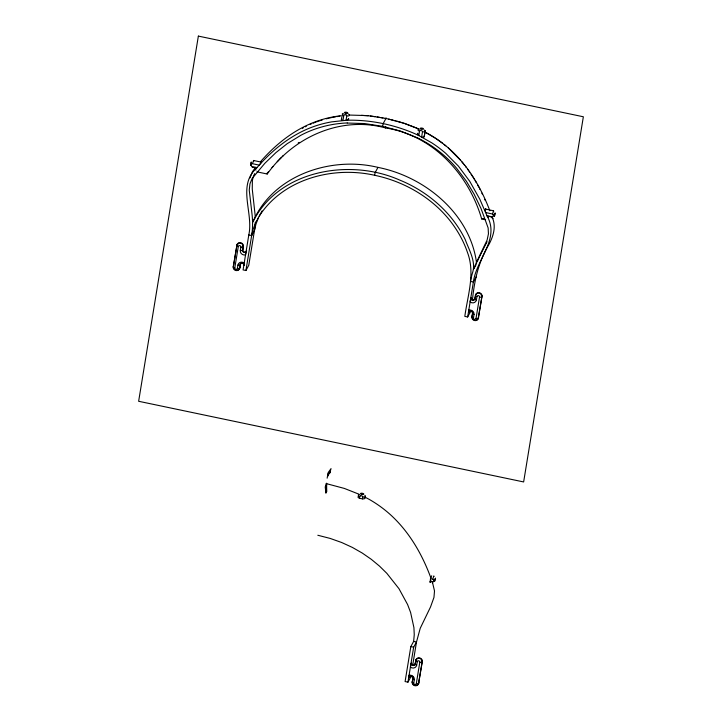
<?xml version="1.0" encoding="UTF-8"?>
<svg xmlns="http://www.w3.org/2000/svg" width="722" height="722" viewBox="0 0 722 722"><rect width="100%" height="100%" fill="white"/><g stroke="black" fill="none" stroke-linecap="round" stroke-linejoin="round"><path stroke-width="1.08" d="M326.362 484.994L326.615 491.808L326.669 483.794A3.962 0.46 -78.2 0 0 326.344 483.46L325.216 487.034L325.947 493.153L325.712 487.278L326.353 484.895M433.958 576.508L433.823 575.921L432.749 579.17L430.493 578.701L431.702 575.786M255.335 222.078A80.864 74.971 28.6 0 1 254.487 230.354L248.765 265.308L245.922 270.515L243.079 269.92L248.801 234.966C253.693 213.107 237.024 185.834 256.382 168.334C272.275 149.815 291.959 133.85 315.324 125.998A112.262 104.094 28.6 0 1 331.732 121.856L346.055 120.312A123.787 114.771 28.6 0 1 352.796 120.195C373.265 120.529 393.661 124.87 412.56 132.713A123.787 114.771 28.6 0 1 418.823 135.565L431.711 142.803A112.262 104.094 28.6 0 1 445.718 153.326L458.407 166.123L469.769 181.357L479.796 199.182L486.971 215.707L492.007 216.762L492.079 217.845L492.431 217.313M253.693 161.295L253.593 160.455L252.483 163.714L259.207 165.121L261.418 162.152L253.521 160.483M493.658 211.754L493.577 210.743L492.467 213.992L485.744 212.584A3.745 1.056 71.7 0 1 485.527 208.902M430.493 578.701L430.086 582.537L430.682 581.363M410.782 676.947L407.939 682.155L405.096 681.559L410.818 646.605L413.652 641.398L414.248 634.737L413.923 627.635L410.592 612.437L407.596 604.549L398.959 588.674L386.839 573.34L379.501 566.12L371.307 559.324L362.263 553.061L352.39 547.429L341.687 542.511L330.162 538.422L317.815 535.255M424.238 136.756L424.707 133.805M241.22 263.205A1.976 1.832 28.6 0 0 240.435 264.378L239.65 268.16A1.976 0.704 9.3 0 1 237.367 268.413A1.318 1.227 28.6 0 1 235.886 269.36A1.318 1.227 28.6 0 1 234.803 267.871L238.287 246.572A1.318 1.227 28.6 0 1 239.767 245.624A1.318 1.227 28.6 0 1 240.85 247.105L240.309 250.453A3.962 3.673 28.6 0 0 245.552 254.83M237.367 268.413L237.917 265.064A3.962 3.673 28.6 0 1 244.198 263.097M245.922 270.515L251.644 235.562A80.864 74.971 28.6 0 0 252.556 225.463L252.565 222.529A103.093 95.584 28.6 0 0 252.122 215.075L249.252 190.184L249.947 183.884L252.122 178.469L264.839 163.307L275.921 152.613L287.203 143.687L300.623 135.411A112.659 104.455 28.6 0 1 347.237 122.948M341.362 119.735L341.831 116.874M346.055 120.312L346.759 116.025A3.628 1.291 9.3 0 0 349.34 115.457A3.628 1.291 9.3 0 0 348.365 114.04M470.5 311.769L467.657 316.976L464.815 316.38C467.675 295.388 475.383 273.34 467.477 252.465C463.623 241.031 457.586 230.444 450.212 220.923C431.53 197.286 404.04 181.439 374.691 175.293L375.133 172.594L377.976 167.387C424.924 176.592 470.239 213.847 476.592 263.178M416.847 137.622L400.466 131.07L382.696 126.341L383.138 123.642L385.981 118.435L404.085 123.254L418.787 129.058M327.147 478.172L328.212 472.531L331.037 468.614L330.098 471.764L328.221 473.569L327.734 476.159L330.189 471.755L329.99 472.964M364.863 497.458A3.628 1.291 9.3 0 1 362.453 498.893L359.502 498.279L359.8 496.447A3.628 1.291 9.3 0 1 359.186 494.417M362.453 498.893L362.751 497.061A3.628 1.291 9.3 0 0 364.863 495.373M421.639 136.981L422.469 131.882A3.628 1.291 9.3 0 0 424.265 130.005M407.939 682.155L413.661 647.201L416.495 641.984L420.24 628.275L430.556 606.904L433.958 597.437L434.509 590.948L432.379 581.986M467.657 316.976L473.379 282.022C476.294 259.234 500.319 239.162 486.971 215.707M412.749 664.926L416.495 641.984L413.652 641.398M472.468 299.756C474.345 280.605 478.587 261.526 488.686 244.957C492.955 237.087 496.158 227.647 492.846 218.82M415.484 663.482A1.976 0.704 9.3 0 0 415.358 663.617A1.976 1.832 28.6 0 1 413.246 665.061A1.976 1.832 28.6 0 1 411.477 663.04L411.242 663.473A1.976 1.832 28.6 0 0 413.011 665.494A1.976 1.832 28.6 0 0 415.114 664.05L415.899 660.269A3.303 3.059 28.6 0 1 419.608 657.895A3.303 3.059 28.6 0 1 422.316 661.614L418.598 683.346A1.976 0.704 9.3 0 1 416.314 683.599A1.318 1.227 28.6 0 1 414.834 684.546A1.318 1.227 28.6 0 1 413.751 683.057L414.302 679.709A3.962 3.673 28.6 0 0 409.058 675.332M411.107 663.987A4.061 0.469 -78.2 0 0 410.394 667.083A3.962 3.673 28.6 0 0 416.684 665.106L417.235 661.758A1.318 1.227 28.6 0 1 418.715 660.811A1.318 1.227 28.6 0 1 419.798 662.291L416.314 683.599M475.419 298.195A1.976 0.704 9.3 0 0 475.076 298.439A1.976 1.832 28.6 0 1 472.964 299.883A1.976 1.832 28.6 0 1 471.204 297.861L470.961 298.294A1.976 1.832 28.6 0 0 472.729 300.316A1.976 1.832 28.6 0 0 474.832 298.872L475.618 295.09A3.303 3.059 28.6 0 1 479.327 292.717A3.303 3.059 28.6 0 1 482.034 296.435L478.316 318.176A1.976 0.704 9.3 0 1 476.033 318.42A1.318 1.227 28.6 0 1 474.553 319.368A1.318 1.227 28.6 0 1 473.47 317.879L474.02 314.53A3.962 3.673 28.6 0 0 468.777 310.153M470.825 298.809A4.061 0.469 -78.2 0 0 470.112 301.913A3.962 3.673 28.6 0 0 476.403 299.928L476.953 296.58A1.318 1.227 28.6 0 1 478.433 295.632A1.318 1.227 28.6 0 1 479.516 297.121L476.033 318.42M425.177 130.962L424.554 134.211L425.141 131.178M251.139 163.515L251.247 161.99L250.57 165.203M248.801 234.966L251.644 235.562L253.196 229.109L255.741 222.602L262.077 210.914M385.909 126.991L385.665 127.975C340.919 115.601 293.484 137.045 267.23 174.02L256.897 171.827M250.904 164.499L250.606 165.221M249.983 177.883L252.429 171.791L254.451 168.867L255.994 170.049M432.767 582.347C431.991 584.405 432.514 579.549 430.032 581.472M477.332 261.806L477.612 261.075M258.575 217.385L256.03 223.901L254.478 230.345L251.644 235.562M477.901 260.353L478.352 259.279M478.496 258.927L478.957 257.88M252.565 222.529C278.123 170.139 349.755 157.883 399.546 180.013C427.478 191.294 451.873 212.358 465.23 239.569C468.786 249.433 475.798 260.859 472.874 271.625A80.864 74.971 28.6 0 0 470.527 281.427L473.379 282.022L476.213 276.815M479.173 257.384L484.814 246.067M252.402 167.161C250.056 167.026 259.225 166.791 256.22 168.361M487.079 241.635L486.493 242.818M486.285 243.215L485.671 244.424M494.471 216.284L495.13 213.152M485.455 244.83L485.031 245.651M253.034 221.663C273.024 175.058 331.019 155.925 377.976 167.387M246.626 250.805L246.382 251.238A1.976 1.832 28.6 0 1 244.09 252.411A1.976 1.832 28.6 0 1 242.583 250.209L243.368 246.428A1.976 0.704 9.3 0 0 242.926 245.769M476.159 264.541L473.794 268.891A103.093 95.584 28.6 0 1 476.556 262.104L487.115 240.029L488.451 233.856L488.135 227.926L481.06 208.613L474.092 194.137L466.385 181.231L456.466 168.073A112.659 104.455 28.6 0 0 416.883 137.55M495.075 213.08L494.399 216.293M256.382 167.847L256.175 168.388M259.234 216.122C283.313 178.803 332.959 165.898 374.691 175.293M267.528 172.748L268.584 171.683M260.452 161.773C275.569 144.382 294.206 129.473 316.046 121.531A112.587 104.392 28.6 0 1 341.136 115.71M272.032 167.558L272.907 166.547M277.239 161.728L278.105 160.807M278.981 159.896L281.625 157.197M260.516 162.82L261.328 162.116M282.483 156.349L283.34 155.519M298.195 143.01L299.07 142.378M493.505 210.77L485.608 209.127M302.319 128.354L303.294 127.83M305.253 126.819L306.236 126.332M385.53 126.882L385.665 127.975C432.947 135.249 468.695 174.327 481.682 218.956L482.639 218.495M310.216 124.482L311.209 124.049M313.195 123.209L314.196 122.812M315.207 122.415L316.218 122.036M317.229 121.666L318.231 121.305M319.241 120.962L320.243 120.628M321.263 120.294L322.274 119.978M326.371 118.823L328.429 118.3M329.458 118.056L331.524 117.605M332.562 117.388L335.694 116.811M336.741 116.639L339.891 116.179M484.092 218.676L483.55 218.595M342.002 115.917L343.067 115.809M347.246 123.038L364.61 123.561L382.696 126.341M349.791 115.069L367.552 115.601L385.981 118.435M361.469 115.339L368.13 115.809M370.386 116.043L374.908 116.603M377.164 116.937L379.474 117.307M380.629 117.505L382.931 117.93M385.232 118.381L386.387 118.616A3.962 0.46 -78.2 0 0 386.062 118.282M481.682 218.956L485.617 219.768M252.944 167.134L254.424 167.441M410.818 646.605L413.661 647.201M489.245 216.636L488.505 216.483A4.052 1.11 73.8 0 0 488.514 216.194M490.716 216.952L491.944 217.205M388.68 119.112L389.826 119.374M326.263 483.605L344.367 488.433L359.069 494.236M390.963 119.635L393.246 120.195M394.383 120.484L395.521 120.782M396.631 121.079L403.228 123.038M404.32 123.39L414.834 127.307M415.854 127.74L418.886 129.085M424.78 132.009L428.715 134.066A112.587 104.392 28.6 0 1 450.302 149.662C468.47 166.222 481.213 187.937 489.859 210.77M365.061 497.187L368.996 499.245A112.587 104.392 28.6 0 1 390.584 514.84C409.284 531.888 422.235 554.379 430.881 577.961M424.825 131.982L435.204 138.064M436.115 138.66L442.351 143.118M444.093 144.472L445.808 145.871M448.344 148.01L460.302 160.022M461.8 161.764L463.289 163.569M464.029 164.499L464.76 165.428M465.491 166.367L466.204 167.305M266.707 173.298L267.23 174.02M467.612 169.21L468.307 170.175M469.02 171.177L469.715 172.188M471.096 174.219L473.091 177.314M473.74 178.352L474.417 179.444M475.076 180.536L476.367 182.738M477.621 184.967L478.848 187.206M479.471 188.388L480.094 189.57M481.89 193.144L482.476 194.344M484.769 199.308L485.337 200.581M255.407 217.683L252.258 189.047L252.375 180.816A24.467 22.689 28.6 0 1 254.749 173.569M240.309 250.453A1.976 0.704 9.3 0 0 242.583 250.209L243.368 246.428A3.303 3.059 28.6 0 0 240.661 242.709A3.303 3.059 28.6 0 0 236.951 245.083L233.233 266.815A3.303 3.059 28.6 0 0 235.941 270.533A3.303 3.059 28.6 0 0 239.65 268.16L240.435 264.378A1.976 0.704 9.3 0 0 240.083 263.774M245.534 254.848A4.061 0.469 -78.2 0 1 246.247 251.752M240.85 247.105A1.976 0.704 9.3 0 0 243.133 246.861A3.303 3.059 28.6 0 0 240.426 243.143A3.303 3.059 28.6 0 0 236.717 245.516A1.976 0.704 9.3 0 0 238.287 246.572M234.803 267.871A1.976 0.704 9.3 0 1 233.233 266.815L233.468 266.382A1.976 0.704 9.3 0 1 233.549 266.292M237.917 265.064A1.976 0.704 9.3 0 0 240.2 264.812A1.976 1.832 28.6 0 1 242.303 263.368A1.976 1.832 28.6 0 1 244.072 265.389L244.307 264.956A1.976 1.832 28.6 0 0 243.206 263.16M244.054 265.145A4.061 0.469 -78.2 0 1 244.18 263.142M246.581 250.931A1.976 1.832 28.6 0 1 242.827 249.776A1.976 0.704 9.3 0 0 242.276 249.063M237.953 244.722A1.976 0.704 9.3 0 0 236.951 245.083L233.468 266.382A3.303 3.059 28.6 0 0 235.832 270.01M237.24 270.154A3.303 3.059 28.6 0 0 239.885 267.727A1.976 0.704 9.3 0 0 239.343 267.014M343.374 113.336A3.628 1.291 9.3 0 0 343.807 115.403L342.977 120.493A3.709 1.065 -7.2 0 1 341.948 119.166M343.961 115.051A1.146 1.056 28.6 0 1 344.638 114.717A2.049 1.895 28.6 0 1 346.172 114.997M346.163 115.024A1.146 1.056 28.6 0 1 346.759 115.719M348.266 118.453A3.709 1.065 -7.2 0 1 346.037 120.294M251.761 166.394A1.128 1.047 28.6 0 1 251.274 165.663A2.022 1.877 28.6 0 1 251.473 164.201M251.554 164.111A1.128 1.047 28.6 0 1 252.168 163.686M254.541 168.722A3.962 1.462 38.7 0 1 255.768 168.479M476.403 299.928A1.976 0.704 9.3 0 1 474.832 298.872L475.618 295.09A1.976 0.704 9.3 0 1 476.159 294.793M476.953 296.58A1.976 0.704 9.3 0 1 475.383 295.524A3.303 3.059 28.6 0 1 479.092 293.15A3.303 3.059 28.6 0 1 481.8 296.868L478.316 318.176A3.303 3.059 28.6 0 1 474.607 320.541A3.303 3.059 28.6 0 1 471.899 316.832L472.684 313.05L471.899 316.832A1.976 0.704 9.3 0 0 473.47 317.879M479.516 297.121A1.976 0.704 9.3 0 0 481.8 296.868L482.034 296.435A1.976 0.704 9.3 0 0 481.267 295.623M474.02 314.53A1.976 0.704 9.3 0 1 472.45 313.483A1.976 1.832 28.6 0 0 470.943 311.281A1.976 1.832 28.6 0 0 468.65 312.455L468.885 312.012A1.976 1.832 28.6 0 1 470.202 310.821M468.632 312.211A4.061 0.469 -78.2 0 1 468.758 310.198M478.352 317.247A1.976 0.704 9.3 0 1 478.551 317.734A3.303 3.059 28.6 0 1 476.141 320.126M474.056 319.837A3.303 3.059 28.6 0 1 472.134 316.389A1.976 0.704 9.3 0 1 472.576 316.119M471.042 310.812A1.976 1.832 28.6 0 1 472.702 312.644M471.213 298.105A4.061 0.469 -78.2 0 1 471.114 299.937M469.21 310.821A4.061 0.469 -78.2 0 1 469.02 311.498M419.094 129.202A3.628 1.291 9.3 0 0 419.518 131.269L418.823 135.565A3.709 1.309 26.5 0 1 418.083 133.227M422.478 131.585A1.146 1.056 28.6 0 0 421.874 130.89A2.049 1.895 28.6 0 0 420.385 130.556M419.672 130.908A1.146 1.056 28.6 0 1 420.357 130.583M423.913 135.989A3.709 1.309 26.5 0 1 421.639 136.972M492.946 216.365A1.128 1.047 28.6 0 1 492.323 216.79M493.261 214.867A2.022 1.877 28.6 0 1 493.027 216.275M492.738 214.082A1.128 1.047 28.6 0 1 493.225 214.813M485.563 208.983A4.088 1.218 73.1 0 1 486.493 209.66M488.577 216.654A3.727 0.984 72.7 0 1 486.98 215.598M492.251 218.044A3.962 1.038 -19 0 1 492.927 218.667M359.502 498.279A3.628 1.291 9.3 0 1 358.464 496.402M362.76 496.754A1.146 1.056 28.6 0 0 362.155 496.068A2.049 1.895 28.6 0 0 360.666 495.725M359.953 496.086A1.146 1.056 28.6 0 1 360.639 495.761M433.227 581.544A1.128 1.047 28.6 0 1 432.604 581.968M433.543 580.046A2.022 1.877 28.6 0 1 433.308 581.454M433.019 579.261A1.128 1.047 28.6 0 1 433.507 579.992M416.684 665.106A1.976 0.704 9.3 0 1 415.114 664.05L415.899 660.269A1.976 0.704 9.3 0 1 416.901 659.908M417.235 661.758A1.976 0.704 9.3 0 1 415.664 660.702A3.303 3.059 28.6 0 1 419.374 658.329A3.303 3.059 28.6 0 1 422.081 662.047L418.598 683.346A3.303 3.059 28.6 0 1 414.888 685.719A3.303 3.059 28.6 0 1 412.181 682.001L412.966 678.22A1.976 0.704 9.3 0 1 413.309 677.976M419.798 662.291A1.976 0.704 9.3 0 0 422.081 662.047L422.316 661.614A1.976 0.704 9.3 0 0 421.296 660.702M413.751 683.057A1.976 0.704 9.3 0 1 412.181 682.001L412.415 681.568A1.976 0.704 9.3 0 1 412.605 681.397M414.302 679.709A1.976 0.704 9.3 0 1 412.731 678.653A1.976 1.832 28.6 0 0 411.224 676.46A1.976 1.832 28.6 0 0 408.932 677.624L409.166 677.191A1.976 1.832 28.6 0 1 410.096 676.126M408.914 677.38A4.061 0.469 -78.2 0 1 409.04 675.377M411.495 663.283A4.061 0.469 -78.2 0 1 411.459 664.583M418.39 682.254A1.976 0.704 9.3 0 1 418.832 682.913A3.303 3.059 28.6 0 1 416.188 685.34M414.78 685.196A3.303 3.059 28.6 0 1 412.415 681.568L412.966 678.22A1.976 1.832 28.6 0 0 411.856 676.171M409.455 676.126A4.061 0.469 -78.2 0 1 409.302 676.676M434.653 581.219L435.357 578.259L434.653 581.219M198.36 36.1L138.642 401.279L523.64 481.944L583.358 116.774L198.36 36.1M345.251 113.164A1.652 0.587 9.3 0 0 347.796 113.074A1.652 0.587 9.3 0 0 345.459 112.163A1.652 0.587 9.3 0 0 345.251 113.164M420.971 129.03A1.652 0.587 9.3 0 0 423.516 128.94A1.652 0.587 9.3 0 0 421.179 128.029A1.652 0.587 9.3 0 0 420.971 129.03M361.253 494.209A1.652 0.587 9.3 0 0 363.798 494.119A1.652 0.587 9.3 0 0 361.46 493.207A1.652 0.587 9.3 0 0 361.253 494.209"/></g></svg>
